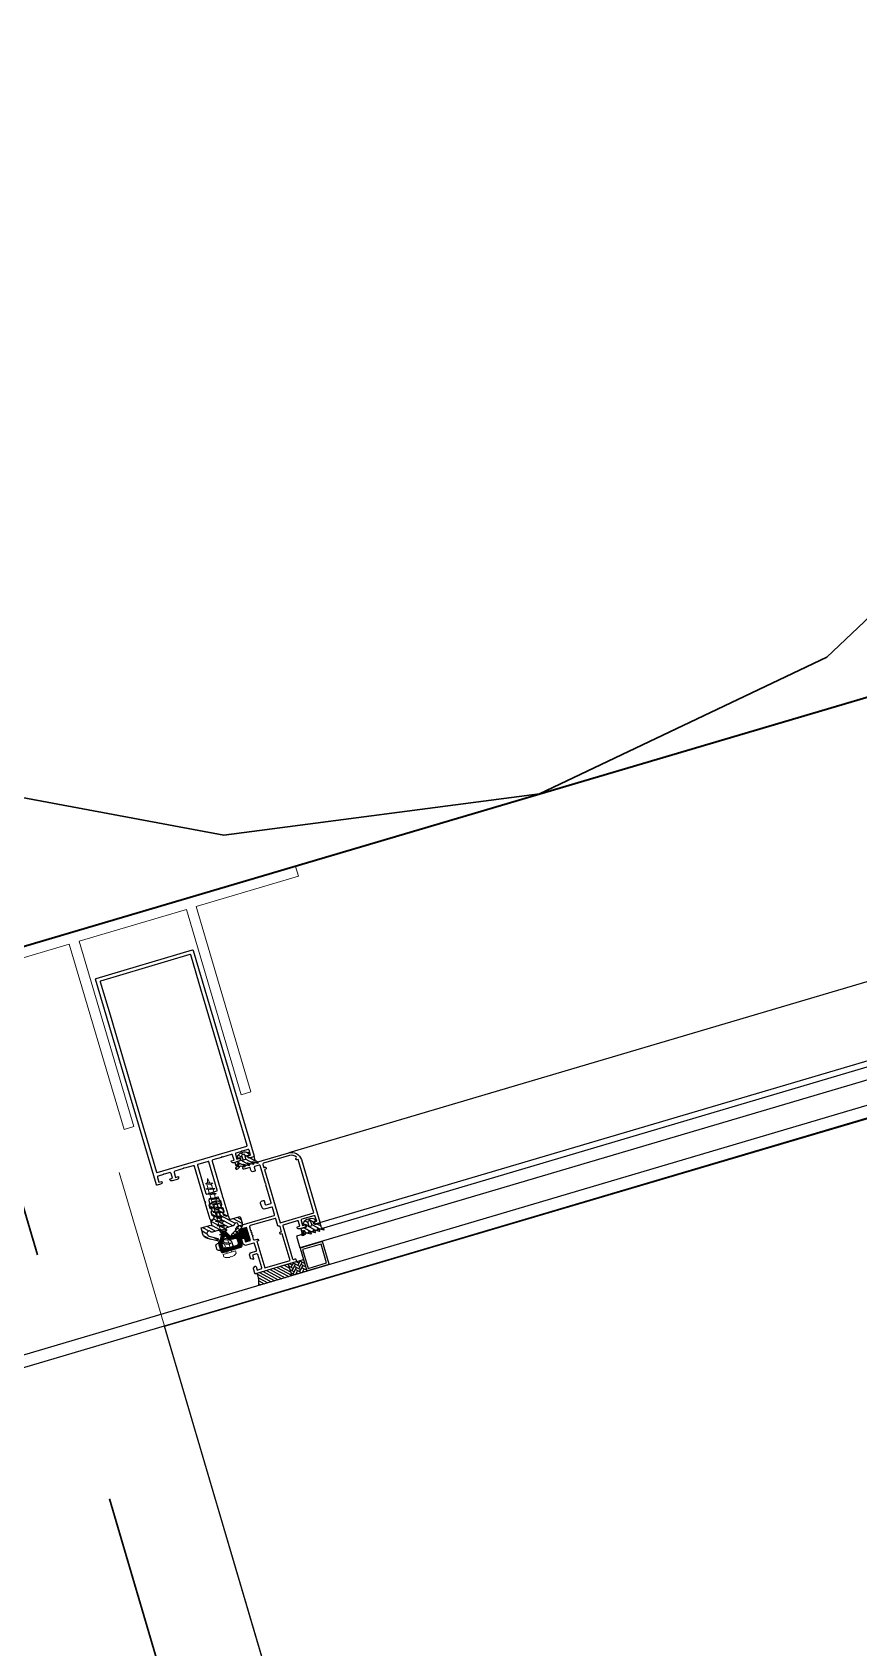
# Model space of a CAD drawing. Header units: millimetres. Extents: x 62878 to 70819, y -67946 to -61850.
# Drawn here: x 63718.5 to 63759.1, y -65611.3 to -65531.9 of the extents above; entities that cross this region are included whole.
import ezdxf

# ---------------------------------------------------------------- set-up
doc = ezdxf.new("R2010")
doc.units = ezdxf.units.MM
doc.linetypes.add('HIDDEN', pattern=[0.375, 0.25, -0.125])
doc.layers.add('alan hesabı1', color=7, linetype='Continuous', plot=False)
for name, color, linetype, lineweight in [('BAP', 41, 'Continuous', 30), ('Dog_dos_yeni', 63, 'Continuous', 5), ('DOGRAMA', 171, 'Continuous', 0), ('DUVAR-GAZBETON', 84, 'Continuous', 35), ('DUVAR-yeni', 3, 'Continuous', 30), ('GOR-1-yeni', 46, 'Continuous', 9)]:
    doc.layers.add(name, color=color, linetype=linetype, lineweight=lineweight)
pattern_1 = [(151.42666, (64054.81, -65482.7306), (0.075927474, 0.13941514), [])]

# ---------------------------------------------------------------- blocks, each defined once
blk = doc.blocks.new('a2we')
at = {"lineweight": 5, "ltscale": 0.5}
for p, q in [((-198.11, -420.11), (-197.11, -419.74)), ((-194.92, -421.4), (-198.11, -420.11)), ((-193.92, -421.04), (-198.11, -420.11)), ((-197.57, -417.61), (-196.57, -417.24)), ((-194.16, -418.26), (-197.57, -417.61)), ((-195.16, -418.63), (-197.57, -417.61)), ((-197.11, -419.74), (-197.11, -418.43)), ((-197.11, -419.74), (-193.92, -421.04)), ((-197.11, -419.74), (-193.92, -421.04)), ((-197.11, -422.3), (-197.11, -420.51)), ((-196.89, -417.9), (-197.1, -418.34)), ((-196.01, -415.29), (-196.59, -417.25)), ((-196.57, -417.24), (-194.16, -418.26)), ((-196.01, -415.29), (-195.46, -417.71)), ((-194.16, -418.26), (-195.16, -418.63)), ((-195.16, -418.63), (-194.93, -419.3)), ((-194.92, -420.63), (-194.92, -419.36)), ((-198.11, -422.66), (-197.11, -422.3)), ((-194.92, -423.96), (-198.11, -422.66)), ((-193.92, -423.59), (-198.11, -422.66)), ((-198.11, -425.21), (-197.11, -424.85)), ((-194.92, -426.51), (-198.11, -425.21)), ((-193.92, -426.15), (-198.11, -425.21)), ((-198.11, -427.67), (-197.11, -427.31)), ((-194.92, -428.97), (-198.11, -427.67)), ((-193.92, -428.6), (-198.11, -427.67)), ((-197.11, -422.3), (-193.92, -423.59)), ((-197.11, -422.3), (-193.92, -423.59)), ((-197.11, -424.85), (-197.11, -423.07)), ((-197.11, -424.85), (-193.92, -426.15)), ((-197.11, -424.85), (-193.92, -426.15)), ((-197.11, -427.31), (-197.11, -425.62)), ((-197.11, -427.31), (-193.92, -428.6)), ((-197.11, -427.31), (-193.92, -428.6)), ((-197.11, -429.56), (-197.11, -428.02)), ((-193.92, -421.04), (-194.92, -421.4)), ((-194.92, -423.19), (-194.92, -421.4)), ((-193.92, -423.59), (-194.92, -423.96)), ((-194.92, -425.74), (-194.92, -423.96)), ((-193.92, -426.15), (-194.92, -426.51)), ((-194.92, -428.2), (-194.92, -426.51)), ((-193.92, -428.6), (-194.92, -428.97)), ((-198.11, -429.92), (-197.11, -429.56)), ((-194.92, -431.22), (-198.11, -429.92)), ((-193.92, -430.86), (-198.11, -429.92)), ((-198.11, -432.18), (-197.11, -431.81)), ((-194.92, -433.47), (-198.11, -432.18)), ((-193.92, -433.11), (-198.11, -432.18)), ((-198.11, -434.43), (-197.11, -434.07)), ((-194.92, -435.73), (-198.11, -434.43)), ((-193.92, -435.36), (-198.11, -434.43)), ((-198.11, -436.73), (-197.11, -436.36)), ((-197.11, -429.56), (-193.92, -430.86)), ((-197.11, -429.56), (-193.92, -430.86)), ((-197.11, -431.81), (-197.11, -430.28)), ((-197.11, -431.81), (-193.92, -433.11)), ((-197.11, -431.81), (-193.92, -433.11)), ((-197.11, -434.07), (-197.11, -432.53)), ((-197.11, -434.07), (-193.92, -435.36)), ((-197.11, -434.07), (-193.92, -435.36)), ((-197.11, -436.36), (-197.11, -434.79)), ((-197.11, -436.36), (-193.92, -437.66)), ((-197.11, -436.36), (-193.92, -437.66)), ((-194.92, -430.45), (-194.92, -428.97)), ((-193.92, -430.86), (-194.92, -431.22)), ((-194.92, -432.7), (-194.92, -431.22)), ((-193.92, -433.11), (-194.92, -433.47)), ((-194.92, -434.96), (-194.92, -433.47)), ((-193.92, -435.36), (-194.92, -435.73)), ((-194.92, -437.26), (-194.92, -435.73)), ((-194.92, -438.03), (-198.11, -436.73)), ((-193.92, -437.66), (-198.11, -436.73)), ((-198.11, -439.03), (-197.11, -438.66)), ((-194.92, -440.32), (-198.11, -439.03)), ((-193.92, -439.96), (-198.11, -439.03)), ((-198.11, -441.32), (-197.11, -440.96)), ((-194.92, -442.62), (-198.11, -441.32)), ((-193.92, -442.26), (-198.11, -441.32)), ((-198.11, -443.62), (-197.11, -443.25)), ((-194.92, -444.91), (-198.11, -443.62)), ((-193.92, -444.55), (-198.11, -443.62)), ((-197.11, -438.66), (-197.11, -437.13)), ((-197.11, -438.66), (-193.92, -439.96)), ((-197.11, -438.66), (-193.92, -439.96)), ((-197.11, -440.96), (-197.11, -439.43)), ((-197.11, -440.96), (-193.92, -442.26)), ((-197.11, -443.25), (-197.11, -441.73)), ((-197.11, -443.25), (-193.92, -444.55)), ((-197.11, -445.55), (-197.11, -444.02)), ((-193.92, -437.66), (-194.92, -438.03)), ((-194.92, -439.55), (-194.92, -438.03)), ((-193.92, -439.96), (-194.92, -440.32)), ((-194.92, -441.85), (-194.92, -440.32)), ((-193.92, -442.26), (-194.92, -442.62)), ((-194.92, -444.15), (-194.92, -442.62)), ((-193.92, -444.55), (-194.92, -444.91)), ((-198.11, -445.92), (-197.11, -445.55)), ((-193.92, -446.85), (-198.11, -445.92)), ((-194.92, -447.22), (-198.11, -445.92)), ((-197.11, -447.85), (-198.11, -448.22)), ((-194.92, -449.52), (-198.11, -448.22)), ((-198.11, -448.22), (-193.92, -449.15)), ((-198.11, -450.52), (-197.11, -450.15)), ((-194.92, -451.82), (-198.11, -450.52)), ((-193.92, -451.45), (-198.11, -450.52)), ((-197.11, -445.55), (-193.92, -446.85)), ((-197.11, -445.55), (-193.92, -446.85)), ((-197.11, -447.85), (-197.11, -446.32)), ((-193.92, -449.15), (-197.11, -447.85)), ((-197.11, -450.15), (-197.11, -448.62)), ((-197.11, -450.15), (-193.92, -451.45)), ((-197.11, -453.29), (-197.11, -450.92)), ((-194.92, -446.45), (-194.92, -444.91)), ((-193.92, -446.85), (-194.92, -447.22)), ((-194.92, -448.75), (-194.92, -447.22)), ((-193.92, -449.15), (-194.92, -449.52)), ((-194.92, -451.05), (-194.92, -449.52)), ((-193.92, -451.45), (-194.92, -451.82)), ((-194.92, -453.29), (-194.92, -451.82)), ((-192.8, -453.29), (-199.23, -453.29)), ((-199.23, -454.58), (-199.23, -453.29)), ((-192.8, -454.58), (-192.8, -453.29))]:
    blk.add_line(p, q, dxfattribs=at)
blk.add_lwpolyline([(-196.47, -455.66), (-196.11, -455.4), (-195.92, -455.4), (-195.56, -455.66)], dxfattribs=at)
for centre, radius, start, end in [((-196.91, -418.43), 0.2, 155.32512, 180), ((-195.12, -419.36), 0.2, 0, 19.11162), ((-195.66, -449.53), 6.19, 234.75731, 262.49049), ((-196.37, -449.53), 6.19, 277.50951, 305.24269)]:
    blk.add_arc(centre, radius, start, end, dxfattribs=at)

msp = doc.modelspace()

# ---------------------------------------------------------------- hatches: boundary and pattern name
at = {"layer": 'DOGRAMA', "lineweight": -2}
h = msp.add_hatch(dxfattribs=at)
h.set_pattern_fill('ANSI31', color=256, scale=0.05, angle=523.50578, style=0)
h.set_pattern_definition(pattern_1)
edge = h.paths.add_edge_path()
edge.add_arc((63729.514, -65587.274), 0.1, 196.49455, 236.49455, ccw=False)
edge.add_line((63729.418, -65587.302), (63729.369, -65587.136))
edge.add_line((63729.369, -65587.136), (63729.158, -65587.199))
edge.add_arc((63729.13, -65587.103), 0.1, 196.49455, 286.49455, ccw=False)
edge.add_line((63729.034, -65587.131), (63729.017, -65587.074))
edge.add_line((63729.017, -65587.074), (63729.132, -65587.04))
edge.add_line((63729.132, -65587.04), (63729.103, -65586.944))
edge.add_arc((63728.929, -65587.412), 0.5, 69.62465, 143.36445)
edge.add_line((63728.528, -65587.114), (63728.557, -65587.21))
edge.add_line((63728.557, -65587.21), (63728.672, -65587.176))
edge.add_line((63728.672, -65587.176), (63728.689, -65587.233))
edge.add_arc((63728.593, -65587.262), 0.1, -73.50545, 16.49455, ccw=False)
edge.add_line((63728.621, -65587.358), (63728.41, -65587.42))
edge.add_line((63728.41, -65587.42), (63728.455, -65587.573))
edge.add_line((63728.455, -65587.573), (63728.493, -65587.562))
edge.add_arc((63728.475, -65587.5), 0.065, 286.49455, 354.90388)
edge.add_arc((63728.572, -65587.508), 0.0327, -18.93573, 174.90388, ccw=False)
edge.add_arc((63728.373, -65587.443), 0.242, 296.18524, 341.69202, ccw=False)
edge.add_arc((63728.495, -65587.708), 0.05, 108.00915, 285.52239)
edge.add_arc((63728.344, -65587.423), 0.372, 296.34305, 332.99457)
edge.add_arc((63728.691, -65587.603), 0.02, 76.49455, 144.88021, ccw=False)
edge.add_line((63728.696, -65587.584), (63728.91, -65587.635))
edge.add_arc((63728.914, -65587.62), 0.015, 256.49455, 416.49455)
edge.add_line((63728.922, -65587.608), (63728.819, -65587.54))
edge.add_arc((63728.83, -65587.523), 0.02, 76.49455, 236.49455, ccw=False)
edge.add_line((63728.835, -65587.504), (63729.121, -65587.573))
edge.add_arc((63729.124, -65587.558), 0.015, 256.49455, 416.49455)
edge.add_line((63729.133, -65587.546), (63729.03, -65587.478))
edge.add_arc((63729.041, -65587.461), 0.02, 76.49455, 236.49455, ccw=False)
edge.add_line((63729.046, -65587.441), (63729.332, -65587.51))
edge.add_arc((63729.335, -65587.496), 0.015, 256.49455, 416.49455)
edge.add_line((63729.344, -65587.483), (63729.241, -65587.415))
edge.add_arc((63729.252, -65587.398), 0.02, 76.49455, 236.49455, ccw=False)
edge.add_line((63729.257, -65587.379), (63729.543, -65587.448))
edge.add_arc((63729.546, -65587.433), 0.015, 256.49455, 416.49455)
edge.add_line((63729.555, -65587.421), (63729.459, -65587.357))
edge = h.paths.add_edge_path(flags=16)
edge.add_line((63728.749, -65587.084), (63728.804, -65587.272))
edge.add_arc((63728.833, -65587.264), 0.03, 196.49455, 286.49455)
edge.add_line((63728.842, -65587.292), (63728.938, -65587.264))
edge.add_arc((63728.929, -65587.235), 0.03, 286.49455, 376.49455)
edge.add_line((63728.958, -65587.227), (63728.902, -65587.038))
edge.add_arc((63728.873, -65587.047), 0.03, 16.49455, 98.72811)
edge.add_arc((63728.929, -65587.412), 0.4, 98.72811, 114.26098)
edge.add_arc((63728.777, -65587.075), 0.03, 114.26098, 196.49455)
h = msp.add_hatch(dxfattribs=at)
h.set_pattern_fill('ANSI31', color=256, scale=0.05, angle=523.50578, style=0)
h.set_pattern_definition(pattern_1)
edge = h.paths.add_edge_path(flags=16)
edge.add_arc((63727.438, -65589.527), 0.05, 106.49455, 196.49455, ccw=False)
edge.add_line((63727.424, -65589.479), (63727.482, -65589.462))
edge.add_arc((63727.496, -65589.51), 0.05, 16.49455, 106.49455, ccw=False)
edge.add_line((63727.544, -65589.495), (63727.608, -65589.711))
edge.add_line((63727.608, -65589.711), (63727.454, -65589.757))
edge.add_line((63727.454, -65589.757), (63727.39, -65589.541))
h.paths.add_polyline_path([(63727.497, -65589.9), (63727.65, -65589.855), (63727.728, -65590.119), (63727.575, -65590.164)], flags=16)
edge = h.paths.add_edge_path()
edge.add_arc((63727.557, -65589.506), 0.2, 16.49455, 87.06077, ccw=False)
edge.add_line((63727.749, -65589.449), (63727.765, -65589.503))
edge.add_line((63727.765, -65589.503), (63727.707, -65589.52))
edge.add_line((63727.707, -65589.52), (63727.744, -65589.643))
edge.add_line((63727.744, -65589.643), (63727.782, -65589.664))
edge.add_arc((63727.734, -65589.752), 0.1, 16.49455, 61.49455, ccw=False)
edge.add_line((63727.83, -65589.723), (63727.867, -65589.848))
edge.add_line((63727.867, -65589.848), (63727.81, -65589.865))
edge.add_line((63727.81, -65589.865), (63727.846, -65589.988))
edge.add_line((63727.846, -65589.988), (63727.985, -65590.064))
edge.add_line((63727.985, -65590.064), (63728.089, -65590.033))
edge.add_line((63728.089, -65590.033), (63728.16, -65590.273))
edge.add_line((63728.16, -65590.273), (63728.194, -65590.21))
edge.add_line((63728.194, -65590.21), (63728.673, -65590.068))
edge.add_line((63728.673, -65590.068), (63728.766, -65590.382))
edge.add_arc((63728.478, -65590.467), 0.3, -43.50545, 16.49455, ccw=False)
edge.add_line((63728.696, -65590.673), (63728.357, -65591.03))
edge.add_arc((63728.336, -65591.009), 0.03, 226.49455, 316.49455, ccw=False)
edge.add_line((63728.315, -65591.031), (63728.272, -65590.99))
edge.add_arc((63728.292, -65590.968), 0.03, 136.49455, 226.49455, ccw=False)
edge.add_line((63728.27, -65590.947), (63728.537, -65590.666))
edge.add_arc((63728.392, -65590.529), 0.2, 316.49455, 378.41415)
edge.add_arc((63728.485, -65590.489), 0.1, 13.7797, 166.49455)
edge.add_arc((63728.29, -65590.443), 0.1, 286.49455, 346.49455, ccw=False)
edge.add_line((63728.319, -65590.538), (63728.005, -65590.631))
edge.add_arc((63728.019, -65590.679), 0.05, 106.49455, 196.49455)
edge.add_line((63727.971, -65590.693), (63727.986, -65590.741))
edge.add_arc((63727.938, -65590.755), 0.05, -73.50545, 16.49455, ccw=False)
edge.add_line((63727.952, -65590.803), (63727.76, -65590.86))
edge.add_arc((63727.746, -65590.812), 0.05, 196.49455, 286.49455, ccw=False)
edge.add_line((63727.698, -65590.826), (63727.684, -65590.778))
edge.add_arc((63727.636, -65590.793), 0.05, 16.49455, 106.49455)
edge.add_line((63727.622, -65590.745), (63727.308, -65590.838))
edge.add_arc((63727.28, -65590.742), 0.1, 226.49455, 286.49455, ccw=False)
edge.add_arc((63727.142, -65590.887), 0.1, 46.49455, 199.2094)
edge.add_arc((63727.241, -65590.869), 0.2, 194.57495, 256.49455)
edge.add_line((63727.195, -65591.064), (63727.571, -65591.154))
edge.add_arc((63727.564, -65591.183), 0.03, -13.50545, 76.49455, ccw=False)
edge.add_line((63727.594, -65591.19), (63727.579, -65591.249))
edge.add_arc((63727.55, -65591.242), 0.03, 256.49455, 346.49455, ccw=False)
edge.add_line((63727.543, -65591.271), (63727.066, -65591.156))
edge.add_arc((63727.136, -65590.864), 0.3, 196.49455, 256.49455, ccw=False)
edge.add_line((63726.848, -65590.95), (63726.755, -65590.636))
edge.add_line((63726.755, -65590.636), (63727.235, -65590.494))
edge.add_line((63727.235, -65590.494), (63727.297, -65590.528))
edge.add_line((63727.297, -65590.528), (63727.226, -65590.288))
edge.add_line((63727.226, -65590.288), (63727.33, -65590.258))
edge.add_line((63727.33, -65590.258), (63727.405, -65590.119))
edge.add_line((63727.405, -65590.119), (63727.369, -65589.996))
edge.add_line((63727.369, -65589.996), (63727.311, -65590.013))
edge.add_line((63727.311, -65590.013), (63727.274, -65589.888))
edge.add_arc((63727.37, -65589.859), 0.1, 151.49455, 196.49455, ccw=False)
edge.add_line((63727.282, -65589.812), (63727.303, -65589.774))
edge.add_line((63727.303, -65589.774), (63727.266, -65589.651))
edge.add_line((63727.266, -65589.651), (63727.209, -65589.668))
edge.add_line((63727.209, -65589.668), (63727.193, -65589.614))
edge.add_arc((63727.385, -65589.557), 0.2, 125.92833, 196.49455, ccw=False)
edge.add_arc((63727.543, -65589.776), 0.47, 87.06077, 125.92833, ccw=False)
h = msp.add_hatch(dxfattribs=at)
h.set_pattern_fill('ANSI31', color=256, scale=0.05, angle=523.50578, style=0)
h.set_pattern_definition(pattern_1)
edge = h.paths.add_edge_path(flags=16)
edge.add_arc((63732.171, -65590.681), 0.4, 94.95759, 118.03151)
edge.add_line((63731.983, -65590.327), (63732.054, -65590.569))
edge.add_line((63732.054, -65590.569), (63732.208, -65590.524))
edge.add_line((63732.208, -65590.524), (63732.136, -65590.282))
edge = h.paths.add_edge_path()
edge.add_arc((63732.171, -65590.681), 0.5, 69.62465, 143.36445)
edge.add_line((63731.769, -65590.382), (63731.798, -65590.478))
edge.add_line((63731.798, -65590.478), (63731.913, -65590.444))
edge.add_line((63731.913, -65590.444), (63731.93, -65590.502))
edge.add_arc((63731.834, -65590.53), 0.1, -73.50545, 16.49455, ccw=False)
edge.add_line((63731.862, -65590.626), (63731.651, -65590.688))
edge.add_line((63731.651, -65590.688), (63731.703, -65590.861))
edge.add_line((63731.703, -65590.861), (63731.74, -65590.85))
edge.add_arc((63731.722, -65590.787), 0.065, 286.49455, 354.90388)
edge.add_arc((63731.819, -65590.796), 0.0327, -18.93573, 174.90388, ccw=False)
edge.add_arc((63731.674, -65590.714), 0.199, 282.14486, 332.41077, ccw=False)
edge.add_arc((63731.731, -65590.957), 0.05, 108.00915, 285.52239)
edge.add_arc((63731.658, -65590.693), 0.323, 285.5539, 324.88021)
edge.add_arc((63731.939, -65590.891), 0.02, 76.49455, 144.88021, ccw=False)
edge.add_line((63731.943, -65590.871), (63732.157, -65590.923))
edge.add_arc((63732.161, -65590.908), 0.015, 256.49455, 416.49455)
edge.add_line((63732.169, -65590.896), (63732.066, -65590.828))
edge.add_arc((63732.077, -65590.811), 0.02, 76.49455, 236.49455, ccw=False)
edge.add_line((63732.082, -65590.792), (63732.368, -65590.86))
edge.add_arc((63732.372, -65590.846), 0.015, 256.49455, 416.49455)
edge.add_line((63732.38, -65590.833), (63732.277, -65590.765))
edge.add_arc((63732.288, -65590.749), 0.02, 76.49455, 236.49455, ccw=False)
edge.add_line((63732.293, -65590.729), (63732.579, -65590.798))
edge.add_arc((63732.583, -65590.783), 0.015, 256.49455, 416.49455)
edge.add_line((63732.591, -65590.771), (63732.488, -65590.703))
edge.add_arc((63732.499, -65590.686), 0.02, 76.49455, 236.49455, ccw=False)
edge.add_line((63732.504, -65590.667), (63732.79, -65590.735))
edge.add_arc((63732.794, -65590.721), 0.015, 256.49455, 416.49455)
edge.add_line((63732.802, -65590.708), (63732.706, -65590.645))
edge.add_arc((63732.761, -65590.562), 0.1, 196.49455, 236.49455, ccw=False)
edge.add_line((63732.665, -65590.59), (63732.61, -65590.404))
edge.add_line((63732.61, -65590.404), (63732.399, -65590.467))
edge.add_arc((63732.371, -65590.371), 0.1, 196.49455, 286.49455, ccw=False)
edge.add_line((63732.275, -65590.399), (63732.258, -65590.342))
edge.add_line((63732.258, -65590.342), (63732.373, -65590.308))
edge.add_line((63732.373, -65590.308), (63732.345, -65590.212))
at = {"layer": 'DOGRAMA', "lineweight": -2, "ltscale": 5}
h = msp.add_hatch(dxfattribs=at)
h.set_pattern_fill('ANSI31', color=256, scale=0.015, angle=523.50578, style=0)
h.set_pattern_definition([(151.426658, (64054.81, -65482.730593), (0.022778242, 0.041824542), [])])
edge = h.paths.add_edge_path(flags=16)
edge.add_line((63727.928, -65591.028), (63727.902, -65591.036))
edge.add_arc((63727.911, -65591.065), 0.03, 106.49455, 166.49455)
edge.add_line((63727.882, -65591.058), (63727.821, -65591.311))
edge.add_arc((63727.723, -65591.287), 0.1, 318.63559, 346.49455, ccw=False)
edge.add_arc((63727.874, -65591.419), 0.1, 138.63559, 196.49455)
edge.add_line((63727.778, -65591.448), (63727.835, -65591.64))
edge.add_arc((63727.882, -65591.626), 0.05, 196.49455, 286.49455)
edge.add_line((63727.897, -65591.674), (63728.52, -65591.489))
edge.add_arc((63728.492, -65591.393), 0.1, 286.49455, 376.49455)
edge.add_line((63728.587, -65591.365), (63728.545, -65591.221))
edge.add_arc((63728.449, -65591.249), 0.1, 16.49455, 106.49455)
edge.add_line((63728.42, -65591.153), (63728.218, -65591.213))
edge.add_arc((63728.189, -65591.117), 0.1, 226.49455, 286.49455, ccw=False)
edge.add_line((63728.121, -65591.19), (63727.957, -65591.035))
edge.add_arc((63727.937, -65591.057), 0.03, 46.49455, 106.49455)
edge = h.paths.add_edge_path()
edge.add_line((63728.717, -65591.17), (63728.866, -65591.126))
edge.add_arc((63728.874, -65591.154), 0.03, 16.49455, 106.49455, ccw=False)
edge.add_line((63728.903, -65591.146), (63728.943, -65591.28))
edge.add_arc((63728.972, -65591.272), 0.03, 196.49455, 286.49455)
edge.add_line((63728.98, -65591.3), (63729.115, -65591.261))
edge.add_arc((63729.1, -65591.213), 0.05, 286.49455, 376.49455)
edge.add_line((63729.148, -65591.198), (63728.996, -65590.685))
edge.add_arc((63728.948, -65590.7), 0.05, 16.49455, 106.49455)
edge.add_line((63728.934, -65590.652), (63728.675, -65590.728))
edge.add_arc((63728.69, -65590.776), 0.05, 106.49455, 196.49455)
edge.add_line((63728.642, -65590.791), (63728.666, -65590.872))
edge.add_arc((63728.618, -65590.886), 0.05, -73.50545, 16.49455, ccw=False)
edge.add_line((63728.632, -65590.934), (63728.258, -65591.045))
edge.add_arc((63728.23, -65590.949), 0.1, 226.49455, 286.49455, ccw=False)
edge.add_line((63728.161, -65591.021), (63727.998, -65590.867))
edge.add_arc((63727.977, -65590.888), 0.03, 46.49455, 106.49455)
edge.add_line((63727.969, -65590.86), (63727.777, -65590.917))
edge.add_arc((63727.785, -65590.945), 0.03, 106.49455, 166.49455)
edge.add_line((63727.756, -65590.938), (63727.693, -65591.201))
edge.add_arc((63727.596, -65591.177), 0.1, 316.00588, 346.49455, ccw=False)
edge.add_arc((63727.811, -65591.386), 0.2, 136.00588, 196.49455)
edge.add_line((63727.62, -65591.443), (63727.719, -65591.778))
edge.add_arc((63727.815, -65591.75), 0.1, 196.49455, 286.49455)
edge.add_line((63727.843, -65591.846), (63728.102, -65591.769))
edge.add_line((63728.102, -65591.769), (63728.123, -65591.732))
edge.add_line((63728.123, -65591.732), (63728.16, -65591.752))
edge.add_line((63728.16, -65591.752), (63728.706, -65591.59))
edge.add_arc((63728.678, -65591.494), 0.1, 286.49455, 376.49455)
edge.add_line((63728.774, -65591.466), (63728.697, -65591.207))
edge.add_arc((63728.726, -65591.198), 0.03, 106.49455, 196.49455, ccw=False)
at = {"layer": 'DOGRAMA', "lineweight": -2}
h = msp.add_hatch(dxfattribs=at)
h.set_pattern_fill('ANSI31', color=256, scale=0.04, angle=523.50578, style=0)
h.set_pattern_definition([(151.42666, (64074.2814, -65476.99), (0.06074198, 0.11153211), [])])
h.paths.add_polyline_path([(63730.785, -65592.517, -0.414214), (63730.751, -65592.498), (63729.502, -65592.868, -0.153231), (63729.576, -65593.472), (63730.948, -65593.066)])
h.paths.add_polyline_path([(63731.042, -65592.412), (63730.804, -65592.483, -0.414214), (63730.785, -65592.517), (63730.948, -65593.066), (63731.213, -65592.987)])
h = msp.add_hatch(dxfattribs=at)
h.set_pattern_fill('AR-HBONE', color=256, scale=0.03, angle=523.50578, style=0)
h.set_pattern_definition([(61.42666, (63935.82332, -65494.55372), (-0.047990676, 0.16277867), [0.36, -0.12]), (151.42666, (63935.88071, -65494.44833), (-0.047990676, 0.16277867), [0.36, -0.12])])
h.paths.add_polyline_path([(63731.544, -65592.264), (63731.784, -65592.193), (63731.954, -65592.768), (63731.213, -65592.987), (63731.042, -65592.412)])

# ---------------------------------------------------------------- linework, layer by layer
at = {"layer": 'alan hesabı1'}
msp.add_lwpolyline([(63724.954, -65595.463), (64131.543, -65475.352), (64132.288, -65475.758), (64579.093, -66991.106), (64176.603, -67109.71), (64175.127, -67104.703), (64170.387, -67106.1)], close=True, dxfattribs=at)
at = {"layer": 'BAP'}
msp.add_lwpolyline([(63776.357, -65538.083), (63779.225, -65522.705), (63777.199, -65507.193), (63770.48, -65493.066), (63759.724, -65481.707), (63745.984, -65474.228), (63730.606, -65471.36), (63715.094, -65473.385), (63700.967, -65480.105), (63689.608, -65490.861), (63682.129, -65504.6), (63679.262, -65519.979), (63681.287, -65535.491), (63688.006, -65549.617), (63698.762, -65560.976), (63712.502, -65568.456), (63727.88, -65571.323), (63743.392, -65569.298), (63757.519, -65562.579), (63768.878, -65551.823)], close=True, dxfattribs=at)
at = {"layer": 'Dog_dos_yeni'}
msp.add_lwpolyline([(63715.101, -65577.693), (63731.401, -65572.866), (63731.543, -65573.345), (63726.509, -65574.836), (63729.206, -65583.945), (63728.727, -65584.087), (63726.03, -65574.978), (63720.756, -65576.54), (63723.453, -65585.649), (63722.974, -65585.791), (63720.277, -65576.681), (63715.243, -65578.172), (63715.101, -65577.693)], close=True, dxfattribs=at)
at = {"layer": 'DOGRAMA', "lineweight": -2}
for p, q in [((63788.28, -65570.005), (63731.063, -65586.941)), ((63790.189, -65573.637), (63731.443, -65591.042)), ((63788.891, -65573.725), (63732.576, -65590.394)), ((63793.083, -65574.674), (63682.77, -65607.322)), ((63790.364, -65574.227), (63731.614, -65591.617)), ((63793.157, -65575.277), (63683.037, -65607.869)), ((63731.443, -65591.042), (63731.614, -65591.617)), ((63731.042, -65592.412), (63731.213, -65592.987)), ((63731.042, -65592.412), (63731.213, -65592.987)), ((63731.42, -65592.3), (63731.784, -65592.193))]:
    msp.add_line(p, q, dxfattribs=at)
at = {"layer": 'DOGRAMA', "lineweight": -2, "ltscale": 0.5}
for points in [[(63725.647, -65588.128, -0.414214), (63725.58, -65588.252), (63725.34, -65588.323, -0.414214), (63725.216, -65588.255), (63725.21, -65588.236), (63725.354, -65588.194), (63725.283, -65587.954, 0.414214), (63725.221, -65587.92), (63724.962, -65587.997), (63724.925, -65587.977), (63724.905, -65588.014), (63724.646, -65588.091, 0.414214), (63724.612, -65588.153), (63724.683, -65588.392), (63724.827, -65588.35), (63724.832, -65588.369, -0.414214), (63724.765, -65588.493), (63724.602, -65588.541, -0.414214), (63724.565, -65588.521), (63721.572, -65578.415, -0.414214), (63721.592, -65578.378), (63726.329, -65576.975, -0.414214), (63726.366, -65576.995), (63729.359, -65587.102, -0.414214), (63729.339, -65587.139), (63729.176, -65587.187, -0.414214), (63729.051, -65587.12), (63729.046, -65587.1), (63729.189, -65587.058), (63729.118, -65586.818, 0.414214), (63729.056, -65586.784), (63728.797, -65586.861), (63728.76, -65586.841), (63728.74, -65586.878), (63728.481, -65586.955, 0.414214), (63728.447, -65587.017), (63728.518, -65587.257), (63728.662, -65587.214), (63728.668, -65587.233, -0.414214), (63728.6, -65587.358), (63728.361, -65587.429, -0.414214), (63728.236, -65587.361), (63728.231, -65587.342), (63728.374, -65587.299), (63728.303, -65587.06, 0.414214), (63728.241, -65587.026), (63727.813, -65587.153), (63727.776, -65587.132), (63727.755, -65587.17), (63727.33, -65587.296, 0.414214), (63727.297, -65587.358), (63727.808, -65589.084), (63727.787, -65589.121), (63727.825, -65589.141), (63728.069, -65589.966, -0.414214), (63728.035, -65590.028), (63728.007, -65590.036, -0.198912), (63727.969, -65590.032), (63727.881, -65589.984, -0.198912), (63727.857, -65589.955), (63727.835, -65589.879), (63727.863, -65589.87, 0.414214), (63727.884, -65589.833), (63727.835, -65589.67), (63727.779, -65589.639, -0.198912), (63727.755, -65589.61), (63727.732, -65589.533), (63727.761, -65589.525, 0.414214), (63727.781, -65589.488), (63727.733, -65589.325), (63727.677, -65589.294, -0.198912), (63727.653, -65589.264), (63727.616, -65589.14, 0.414214), (63727.579, -65589.12), (63727.157, -65589.245, 0.414214), (63727.137, -65589.282), (63727.173, -65589.406, -0.198912), (63727.169, -65589.444), (63727.139, -65589.501), (63727.187, -65589.664, 0.414214), (63727.224, -65589.684), (63727.253, -65589.675), (63727.275, -65589.751, -0.198912), (63727.271, -65589.79), (63727.241, -65589.846), (63727.289, -65590.009, 0.414214), (63727.326, -65590.029), (63727.355, -65590.021), (63727.378, -65590.097, -0.198912), (63727.374, -65590.135), (63727.326, -65590.223, -0.198912), (63727.296, -65590.247), (63727.268, -65590.255, -0.414214), (63727.206, -65590.221), (63726.962, -65589.397), (63726.982, -65589.359), (63726.945, -65589.339), (63726.434, -65587.613, 0.414214), (63726.372, -65587.579), (63725.947, -65587.705), (63725.909, -65587.685), (63725.889, -65587.722), (63725.461, -65587.849, 0.414214), (63725.427, -65587.911), (63725.498, -65588.151), (63725.642, -65588.108)], [(63726.875, -65579.348), (63726.776, -65579.012), (63726.245, -65577.219, 0.414214), (63726.207, -65577.199), (63721.816, -65578.499, 0.414214), (63721.796, -65578.536), (63722.327, -65580.33), (63722.426, -65580.665), (63724.567, -65587.895, 0.414214), (63724.604, -65587.915), (63728.996, -65586.615, 0.414214), (63729.016, -65586.577)], [(63732.31, -65590.347), (63732.436, -65590.31), (63732.365, -65590.07, 0.414214), (63732.303, -65590.036), (63731.709, -65590.212, 0.414214), (63731.675, -65590.275), (63731.746, -65590.514), (63731.872, -65590.477, -0.668097), (63731.905, -65590.517), (63731.867, -65590.588, -0.198962), (63731.837, -65590.613), (63731.597, -65590.683, -0.372839), (63731.478, -65590.629, -0.45685), (63731.497, -65590.588), (63731.612, -65590.554), (63731.544, -65590.324, 0.414214), (63731.481, -65590.29), (63730.791, -65590.495, 0.414214), (63730.771, -65590.532), (63731.254, -65592.162, 0.414214), (63731.291, -65592.182), (63731.377, -65592.157, -0.414214), (63731.414, -65592.177), (63731.44, -65592.263, -0.414214), (63731.42, -65592.3), (63729.435, -65592.888, -0.414214), (63729.398, -65592.868), (63729.332, -65592.648, -0.198962), (63729.337, -65592.61), (63729.402, -65592.534, -0.668048), (63729.457, -65592.54), (63729.507, -65592.71), (63729.699, -65592.653, 0.414214), (63729.733, -65592.591), (63729.543, -65591.949, 0.414214), (63729.48, -65591.915), (63729.289, -65591.972), (63729.339, -65592.142, -0.668048), (63729.296, -65592.177), (63729.2, -65592.149, -0.19911), (63729.176, -65592.119), (63729.145, -65592.015, -0.414214), (63729.239, -65591.841), (63729.441, -65591.781, 0.414214), (63729.474, -65591.719), (63729.386, -65591.422, 0.414214), (63729.324, -65591.388), (63728.989, -65591.487, -0.414214), (63728.802, -65591.386), (63728.754, -65591.223, -0.414214), (63728.788, -65591.161), (63728.865, -65591.138, -0.414214), (63728.889, -65591.152), (63728.94, -65591.324), (63729.18, -65591.253), (63728.99, -65590.611), (63728.606, -65590.724), (63728.635, -65590.82, -0.414214), (63728.601, -65590.882), (63728.553, -65590.897, -0.414214), (63728.491, -65590.863), (63728.468, -65590.786, -0.414214), (63728.603, -65590.538), (63730.348, -65590.021, 0.414214), (63730.369, -65589.984), (63730.265, -65589.634, 0.414214), (63730.228, -65589.613), (63729.921, -65589.704, -0.414214), (63729.734, -65589.603), (63729.683, -65589.43, -0.414214), (63729.751, -65589.306), (63729.77, -65589.3), (63729.818, -65589.286, -0.414214), (63729.855, -65589.306), (63729.909, -65589.489, 0.414214), (63729.946, -65589.509), (63730.177, -65589.441, 0.414214), (63730.197, -65589.403), (63729.934, -65588.516), (63729.954, -65588.479), (63729.917, -65588.459), (63729.655, -65587.572, 0.414214), (63729.617, -65587.552), (63729.387, -65587.62, 0.414214), (63729.367, -65587.657), (63729.412, -65587.811, -0.414214), (63729.392, -65587.848), (63729.344, -65587.862), (63729.325, -65587.868, -0.414214), (63729.201, -65587.8), (63729.159, -65587.661), (63728.853, -65587.752, -0.414214), (63728.815, -65587.732), (63728.81, -65587.713, -0.414214), (63728.877, -65587.588), (63731.063, -65586.941, -0.414214), (63731.685, -65587.279), (63732.596, -65590.356, -0.414214), (63732.576, -65590.394), (63732.414, -65590.442, -0.19911), (63732.376, -65590.438), (63732.305, -65590.399, -0.668097)], [(63727.902, -65591.036), (63727.928, -65591.028, -0.267949), (63727.958, -65591.035), (63728.146, -65591.214, 0.12216), (63728.188, -65591.238, -0.257961), (63728.257, -65591.306), (63728.314, -65591.498, -0.414214), (63728.28, -65591.56), (63727.657, -65591.745, -0.414214), (63727.533, -65591.677), (63727.49, -65591.533, -0.414214), (63727.558, -65591.409), (63727.76, -65591.349, 0.267949), (63727.829, -65591.276), (63727.882, -65591.057, -0.267949)], [(63728.717, -65591.17), (63728.866, -65591.126, -0.414214), (63728.903, -65591.146), (63728.943, -65591.28, 0.414214), (63728.98, -65591.3), (63729.115, -65591.261, 0.414214), (63729.148, -65591.198), (63728.996, -65590.685, 0.414214), (63728.934, -65590.652), (63728.675, -65590.728, 0.414214), (63728.642, -65590.791), (63728.666, -65590.872, -0.414214), (63728.632, -65590.934), (63728.258, -65591.045, -0.267949), (63728.161, -65591.021), (63727.998, -65590.867, 0.267949), (63727.969, -65590.86), (63727.777, -65590.917, 0.267949), (63727.756, -65590.938), (63727.693, -65591.201, -0.133822), (63727.668, -65591.247, 0.270236), (63727.62, -65591.443), (63727.719, -65591.778, 0.414214), (63727.843, -65591.846), (63728.102, -65591.769), (63728.123, -65591.732), (63728.16, -65591.752), (63728.706, -65591.59, 0.414214), (63728.774, -65591.466), (63728.697, -65591.207, -0.414214)], [(63727.928, -65591.028), (63727.902, -65591.036, 0.267949), (63727.882, -65591.058), (63727.821, -65591.311, -0.12216), (63727.799, -65591.353, 0.257961), (63727.778, -65591.448), (63727.835, -65591.64, 0.414214), (63727.897, -65591.674), (63728.52, -65591.489, 0.414214), (63728.587, -65591.365), (63728.545, -65591.221, 0.414214), (63728.42, -65591.153), (63728.218, -65591.213, -0.267949), (63728.121, -65591.19), (63727.957, -65591.035, 0.267949)]]:
    msp.add_lwpolyline(points, format="xyb", close=True, dxfattribs=at)
at = {"layer": 'DOGRAMA', "lineweight": -2, "ltscale": 5}
msp.add_lwpolyline([(63727.552, -65588.784), (63727.138, -65587.384, 0.414214), (63727.1, -65587.364), (63726.602, -65587.511, 0.414214), (63726.581, -65587.549), (63726.996, -65588.948, 0.414214), (63727.033, -65588.969), (63727.532, -65588.821, 0.414214)], format="xyb", close=True, dxfattribs=at)
at = {"layer": 'DOGRAMA', "lineweight": -2}
for points in [[(63729.459, -65587.357, -0.176327), (63729.418, -65587.302), (63729.369, -65587.136), (63729.158, -65587.199, -0.414214), (63729.034, -65587.131), (63729.017, -65587.074), (63729.132, -65587.04), (63729.103, -65586.944, 0.333333), (63728.528, -65587.114), (63728.557, -65587.21), (63728.672, -65587.176), (63728.689, -65587.233, -0.414214), (63728.621, -65587.358), (63728.41, -65587.42), (63728.455, -65587.573), (63728.493, -65587.562, 0.307685), (63728.54, -65587.505, -1.128702), (63728.603, -65587.519, -0.201212), (63728.48, -65587.66, 0.978531), (63728.509, -65587.756, 0.1613), (63728.675, -65587.592, -0.307572), (63728.696, -65587.584), (63728.91, -65587.635, 0.8391), (63728.922, -65587.608), (63728.819, -65587.54, -0.8391), (63728.835, -65587.504), (63729.121, -65587.573, 0.8391), (63729.133, -65587.546), (63729.03, -65587.478, -0.8391), (63729.046, -65587.441), (63729.332, -65587.51, 0.8391), (63729.344, -65587.483), (63729.241, -65587.415, -0.8391), (63729.257, -65587.379), (63729.543, -65587.448, 0.8391), (63729.555, -65587.421)], [(63728.749, -65587.084), (63728.804, -65587.272, 0.414214), (63728.842, -65587.292), (63728.938, -65587.264, 0.414214), (63728.958, -65587.227), (63728.902, -65587.038, 0.375047), (63728.869, -65587.017, 0.067879), (63728.765, -65587.048, 0.375047)], [(63727.568, -65589.306, -0.318017), (63727.749, -65589.449), (63727.765, -65589.503), (63727.707, -65589.52), (63727.744, -65589.643), (63727.782, -65589.664, -0.198912), (63727.83, -65589.723), (63727.867, -65589.848), (63727.81, -65589.865), (63727.846, -65589.988), (63727.985, -65590.064), (63728.089, -65590.033), (63728.16, -65590.273), (63728.194, -65590.21), (63728.673, -65590.068), (63728.766, -65590.382, -0.267949), (63728.696, -65590.673), (63728.357, -65591.03, -0.414214), (63728.315, -65591.031), (63728.272, -65590.99, -0.414214), (63728.27, -65590.947), (63728.537, -65590.666, 0.276947), (63728.582, -65590.465, 0.786321), (63728.387, -65590.466, -0.267949), (63728.319, -65590.538), (63728.005, -65590.631, 0.414214), (63727.971, -65590.693), (63727.986, -65590.741, -0.414214), (63727.952, -65590.803), (63727.76, -65590.86, -0.414214), (63727.698, -65590.826), (63727.684, -65590.778, 0.414214), (63727.622, -65590.745), (63727.308, -65590.838, -0.267949), (63727.211, -65590.814, 0.786321), (63727.048, -65590.92, 0.276947), (63727.195, -65591.064), (63727.571, -65591.154, -0.414214), (63727.594, -65591.19), (63727.579, -65591.249, -0.414214), (63727.543, -65591.271), (63727.066, -65591.156, -0.267949), (63726.848, -65590.95), (63726.755, -65590.636), (63727.235, -65590.494), (63727.297, -65590.528), (63727.226, -65590.288), (63727.33, -65590.258), (63727.405, -65590.119), (63727.369, -65589.996), (63727.311, -65590.013), (63727.274, -65589.888, -0.198912), (63727.282, -65589.812), (63727.303, -65589.774), (63727.266, -65589.651), (63727.209, -65589.668), (63727.193, -65589.614, -0.318017), (63727.267, -65589.395, -0.171237)], [(63727.39, -65589.541, -0.414214), (63727.424, -65589.479), (63727.482, -65589.462, -0.414214), (63727.544, -65589.495), (63727.608, -65589.711), (63727.454, -65589.757)], [(63732.345, -65590.212, 0.333333), (63731.769, -65590.382), (63731.798, -65590.478), (63731.913, -65590.444), (63731.93, -65590.502, -0.414214), (63731.862, -65590.626), (63731.651, -65590.688), (63731.703, -65590.861), (63731.74, -65590.85, 0.307685), (63731.787, -65590.793, -1.128702), (63731.85, -65590.807, -0.222912), (63731.716, -65590.909, 0.978531), (63731.744, -65591.005, 0.173298), (63731.922, -65590.879, -0.307572), (63731.943, -65590.871), (63732.157, -65590.923, 0.8391), (63732.169, -65590.896), (63732.066, -65590.828, -0.8391), (63732.082, -65590.792), (63732.368, -65590.86, 0.8391), (63732.38, -65590.833), (63732.277, -65590.765, -0.8391), (63732.293, -65590.729), (63732.579, -65590.798, 0.8391), (63732.591, -65590.771), (63732.488, -65590.703, -0.8391), (63732.504, -65590.667), (63732.79, -65590.735, 0.8391), (63732.802, -65590.708), (63732.706, -65590.645, -0.176327), (63732.665, -65590.59), (63732.61, -65590.404), (63732.399, -65590.467, -0.414214), (63732.275, -65590.399), (63732.258, -65590.342), (63732.373, -65590.308)], [(63732.136, -65590.282, 0.101021), (63731.983, -65590.327), (63732.054, -65590.569), (63732.208, -65590.524)], [(63732.136, -65590.282, 0.101021), (63731.983, -65590.327), (63732.054, -65590.569), (63732.208, -65590.524)]]:
    msp.add_lwpolyline(points, format="xyb", close=True, dxfattribs=at)
at = {"layer": 'DOGRAMA', "lineweight": -2, "ltscale": 0.5}
msp.add_lwpolyline([(63731.447, -65587.154, 0.26214), (63731.103, -65587.075), (63729.828, -65587.453, 0.414214), (63729.794, -65587.515), (63729.84, -65587.668), (63729.887, -65587.654, -0.414214), (63729.95, -65587.688), (63729.955, -65587.707, -0.414214), (63729.935, -65587.744), (63729.868, -65587.764), (63730.643, -65590.382), (63732.302, -65589.891), (63731.527, -65587.273), (63731.46, -65587.293, -0.414214), (63731.422, -65587.273), (63731.417, -65587.254, -0.361813), (63731.442, -65587.195)], format="xyb", dxfattribs=at)
at = {"layer": 'DOGRAMA', "lineweight": -2}
for points in [[(63727.497, -65589.9), (63727.65, -65589.855), (63727.728, -65590.119), (63727.575, -65590.164)], [(63727.65, -65589.855), (63727.497, -65589.9), (63727.575, -65590.164), (63727.728, -65590.119)], [(63731.949, -65592.749), (63733.051, -65592.422), (63732.722, -65591.31), (63731.619, -65591.636)], [(63732.016, -65592.624), (63732.927, -65592.355), (63732.655, -65591.434), (63731.744, -65591.704)]]:
    msp.add_lwpolyline(points, close=True, dxfattribs=at)
at = {"layer": 'DOGRAMA', "linetype": 'ByBlock', "lineweight": -2}
msp.add_lwpolyline([(63729.22, -65590.861, -1), (63729.237, -65590.918), (63729.26, -65590.995, -1), (63729.277, -65591.052), (63729.318, -65591.191, 0.414214), (63729.38, -65591.225), (63729.515, -65591.185, -0.414214), (63729.577, -65591.219), (63729.583, -65591.238, -0.414214), (63729.562, -65591.276), (63729.495, -65591.295), (63729.881, -65592.6), (63731.128, -65592.23), (63730.742, -65590.926), (63730.675, -65590.946, -0.414214), (63730.637, -65590.926), (63730.629, -65590.897, -0.414214), (63730.662, -65590.835), (63730.71, -65590.821), (63730.634, -65590.562, 0.414214), (63730.596, -65590.542), (63730.568, -65590.55, -0.414214), (63730.53, -65590.53), (63730.428, -65590.185, 0.414214), (63730.391, -65590.165), (63729.173, -65590.525, 0.414214), (63729.139, -65590.587), (63729.191, -65590.763), (63729.234, -65590.773), (63729.204, -65590.805)], format="xyb", close=True, dxfattribs=at)
at = {"layer": 'DOGRAMA', "lineweight": -2}
msp.add_arc((63728.577, -65593.289), 1.016, 349.60878, 24.45567, dxfattribs=at)
at = {"layer": 'DUVAR-GAZBETON', "ltscale": 5}
msp.add_line((63714.54, -65577.823), (64145.514, -65450.485), dxfattribs=at)
at = {"layer": 'DUVAR-yeni', "linetype": 'HIDDEN', "ltscale": 100}
msp.add_lwpolyline([(63711.64, -65567.986), (63931.157, -66312.457)], dxfattribs=at)
at = {"layer": 'GOR-1-yeni'}
msp.add_lwpolyline([(63722.729, -65587.916), (63935.952, -66311.04)], dxfattribs=at)

# ---------------------------------------------------------------- block references
at = {"layer": 'DOGRAMA', "linetype": 'ByBlock', "lineweight": -2, "xscale": 0.09999999998646283, "yscale": 0.09999999998646283, "zscale": 0.09999999998646283, "rotation": 16.49454866997922}
msp.add_blockref('a2we', (63734.066, -65542.819), dxfattribs=at)

doc.saveas('drawing.dxf')
